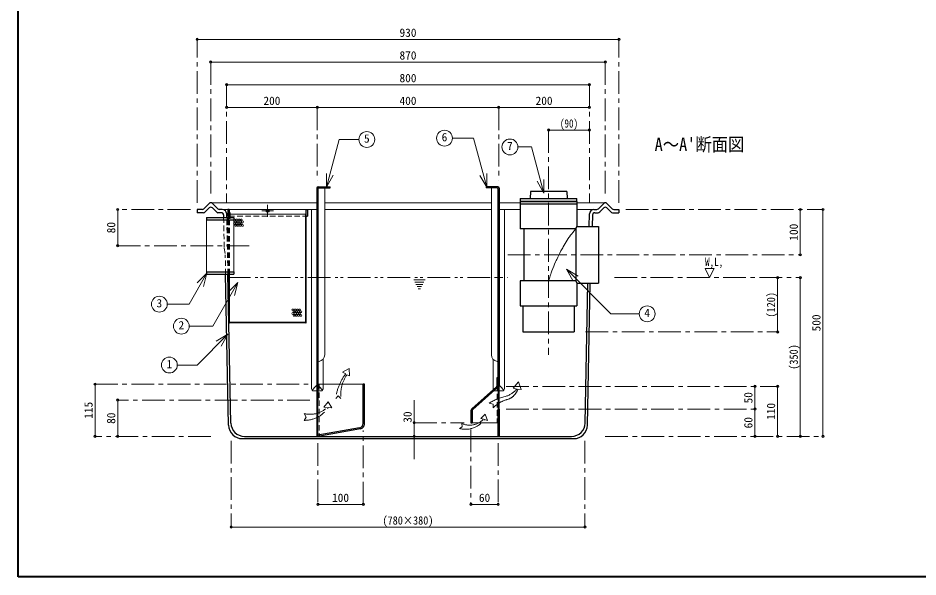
# Model space of a CAD drawing. Units: millimetres at full size, sheet at 1:10. Extents: x -2088 to 1962, y -1408 to 1402.
# Drawn here: x -2088 to -104, y -1408 to -176 of the extents above; entities that cross this region are included whole.
import ezdxf
from ezdxf.enums import TextEntityAlignment as Align

# ---------------------------------------------------------------- set-up
doc = ezdxf.new("R2010")
doc.units = ezdxf.units.MM
doc.header["$LTSCALE"] = 10
doc.header["$PDMODE"] = 32
doc.header["$PDSIZE"] = 5
for name, pattern in [('CHAIN1', [8, 5, -1, 1, -1]), ('DASHED1', [1.8, 1.2, -0.6]), ('DOUBLE_CHAIN1', [8.8, 5, -1, 0.6, -0.6, 0.6, -1])]:
    doc.linetypes.add(name, pattern=pattern)
doc.layers.add('0-0_ﾚｲﾔ1', color=4, linetype='Continuous', lineweight=9)
doc.styles.add('ＭＳ ゴシック', font='')
doc.styles.get('ＭＳ ゴシック').set_extended_font_data('MS Gothic')

msp = doc.modelspace()

# ---------------------------------------------------------------- linework, layer by layer
at = {"layer": '0-0_ﾚｲﾔ1', "color": 1, "lineweight": 40}
for p, q in [((-2088.11, -1407.7), (-2088.11, 1402.3)), ((1961.89, -1407.7), (-2088.11, -1407.7))]:
    msp.add_line(p, q, dxfattribs=at)
at = {"layer": '0-0_ﾚｲﾔ1'}
for p, q in [((-1693.11, -222.7), (-763.11, -222.7)), ((-793.11, -272.7), (-1663.11, -272.7)), ((-1628.11, -322.7), (-828.11, -322.7)), ((-1428.11, -372.7), (-1628.11, -372.7)), ((-1028.11, -372.7), (-1428.11, -372.7)), ((-828.11, -372.7), (-1028.11, -372.7)), ((-918.11, -422.7), (-828.11, -422.7)), ((-1663.11, -582.7), (-1429.36, -582.7)), ((-1411.61, -582.7), (-1044.36, -582.7)), ((-1026.86, -582.7), (-980.61, -582.7)), ((-855.61, -582.7), (-793.11, -582.7)), ((-1868.11, -597.7), (-1868.11, -677.7)), ((-1625.61, -597.7), (-1637.91, -597.7)), ((-1449.61, -597.7), (-1429.36, -597.7)), ((-1440.7, -597.7), (-1440.7, -992.7)), ((-1411.61, -597.7), (-1044.36, -597.7)), ((-1026.86, -597.7), (-980.61, -597.7)), ((-1015.52, -597.7), (-1015.52, -992.7)), ((-855.61, -597.7), (-818.3, -597.7)), ((-363.11, -697.7), (-363.11, -597.7)), ((-313.11, -1097.7), (-313.11, -597.7)), ((-869.57, -654.44), (-871.95, -657.64)), ((-867.13, -651.29), (-869.57, -654.44)), ((-864.64, -648.17), (-867.13, -651.29)), ((-862.12, -645.07), (-864.64, -648.17)), ((-859.58, -641.98), (-862.12, -645.07)), ((-858.11, -640.2), (-859.58, -641.98)), ((-881.6, -672.34), (-883.77, -676.02)), ((-879.38, -668.69), (-881.6, -672.34)), ((-877.08, -665.09), (-879.38, -668.69)), ((-874.71, -661.55), (-877.08, -665.09)), ((-873.3, -659.52), (-874.71, -661.55)), ((-871.95, -657.64), (-873.3, -659.52)), ((-893.4, -693.7), (-895.74, -698.32)), ((-891, -689.1), (-893.4, -693.7)), ((-888.54, -684.53), (-891, -689.1)), ((-887.09, -681.89), (-888.54, -684.53)), ((-885.88, -679.73), (-887.09, -681.89)), ((-883.77, -676.02), (-885.88, -679.73)), ((-902.75, -713.17), (-904.85, -717.98)), ((-901.5, -710.39), (-902.75, -713.17)), ((-900.24, -707.66), (-901.5, -710.39)), ((-898.02, -702.98), (-900.24, -707.66)), ((-895.74, -698.32), (-898.02, -702.98)), ((-910.69, -732.61), (-912.46, -737.55)), ((-908.82, -727.7), (-910.69, -732.61)), ((-906.87, -722.83), (-908.82, -727.7)), ((-904.85, -717.98), (-906.87, -722.83)), ((-917.68, -753.8), (-918.11, -755.2)), ((-916.94, -751.4), (-917.68, -753.8)), ((-916.2, -749), (-916.94, -751.4)), ((-915.45, -746.6), (-916.2, -749)), ((-914.69, -744.2), (-915.45, -746.6)), ((-913.91, -741.81), (-914.69, -744.2)), ((-913.45, -740.43), (-913.91, -741.81)), ((-912.46, -737.55), (-913.45, -740.43)), ((-413.11, -867.7), (-413.11, -747.7)), ((-363.11, -1097.7), (-363.11, -747.7)), ((-1415.52, -927.52), (-1415.52, -982.7)), ((-1040.7, -927.52), (-1040.7, -992.7)), ((-1918.11, -1097.7), (-1918.11, -982.7)), ((-1439.23, -996.23), (-1431.95, -987.5)), ((-1016.98, -996.23), (-1024.27, -987.5)), ((-463.11, -1037.7), (-463.11, -987.7)), ((-413.11, -987.7), (-413.11, -1097.7)), ((-1435.7, -997.7), (-1429.36, -997.7)), ((-1020.52, -997.7), (-1026.86, -997.7)), ((-1868.11, -1017.7), (-1868.11, -1097.7)), ((-1214.61, -1147.7), (-1214.61, -1017.7)), ((-463.11, -1097.7), (-463.11, -1037.7)), ((-1326.86, -1247.7), (-1426.86, -1247.7)), ((-1029.36, -1247.7), (-1089.36, -1247.7)), ((-1618.11, -1297.7), (-838.11, -1297.7))]:
    msp.add_line(p, q, dxfattribs=at)
at = {"layer": '0-0_ﾚｲﾔ1', "linetype": 'CHAIN1'}
for p, q in [((-1693.11, -582.7), (-1693.11, -222.7)), ((-763.11, -582.7), (-763.11, -222.7)), ((-1663.11, -272.7), (-1663.11, -567.7)), ((-793.11, -272.7), (-793.11, -567.7)), ((-1628.11, -322.7), (-1628.11, -582.7)), ((-828.11, -322.7), (-828.11, -582.7)), ((-1428.11, -372.7), (-1428.11, -532.7)), ((-1028.11, -372.7), (-1028.11, -532.7)), ((-918.11, -422.7), (-918.11, -917.7)), ((-1537.61, -587.7), (-1537.61, -613.7)), ((-1708.11, -597.7), (-1868.11, -597.7)), ((-1550.61, -600.7), (-1524.61, -600.7)), ((-748.11, -597.7), (-313.11, -597.7)), ((-1868.11, -677.7), (-1577.48, -677.7)), ((-1008.11, -697.7), (-363.11, -697.7)), ((-773.11, -747.7), (-363.11, -747.7)), ((-836.61, -867.7), (-413.11, -867.7)), ((-1918.11, -982.7), (-1441.86, -982.7)), ((-1011.86, -987.7), (-413.11, -987.7)), ((-1444.36, -1017.7), (-1868.11, -1017.7)), ((-1011.86, -1037.7), (-463.11, -1037.7)), ((-1214.61, -1067.7), (-1104.36, -1067.7)), ((-1326.86, -1247.7), (-1326.86, -1085.07)), ((-1089.36, -1082.7), (-1089.36, -1247.7)), ((-1663.11, -1097.7), (-1918.11, -1097.7)), ((-1618.11, -1107.7), (-1618.11, -1297.7)), ((-838.11, -1107.7), (-838.11, -1297.7)), ((-793.11, -1097.7), (-313.11, -1097.7)), ((-1426.86, -1112.7), (-1426.86, -1247.7)), ((-1029.36, -1112.7), (-1029.36, -1247.7))]:
    msp.add_line(p, q, dxfattribs=at)
at = {"layer": '0-0_ﾚｲﾔ1', "color": 7, "lineweight": 18}
for p, q in [((-1130.21, -440.38), (-1083.67, -440.38)), ((-1054.7, -548.49), (-1083.67, -440.38)), ((-985.93, -459.92), (-955.78, -459.92)), ((-928.59, -561.41), (-955.78, -459.92)), ((-1408.01, -548.28), (-1408.01, -518.28)), ((-1408.01, -548.28), (-1393.01, -522.3)), ((-1054.7, -548.49), (-1069.7, -522.51)), ((-1054.7, -548.49), (-1054.7, -518.49)), ((-928.59, -561.41), (-943.59, -535.43)), ((-928.59, -561.41), (-928.59, -531.41)), ((-1411.86, -917.7), (-1411.86, -550.2)), ((-1044.36, -917.7), (-1044.36, -550.2)), ((-1624.61, -615.2), (-1624.61, -612.7)), ((-1622.61, -597.7), (-1452.61, -597.7)), ((-1622.61, -607.7), (-1621.61, -607.7)), ((-1622.61, -612.7), (-1622.61, -615.2)), ((-1621.61, -607.7), (-1453.61, -607.7)), ((-1621.61, -615.2), (-1621.61, -607.7)), ((-1453.61, -607.7), (-1452.61, -607.7)), ((-1672.48, -735.2), (-1672.48, -620.2)), ((-1624.61, -618.68), (-1624.74, -618.71)), ((-1612.48, -735.2), (-1612.48, -620.2)), ((-878.79, -729.4), (-863.79, -755.38)), ((-878.79, -729.4), (-852.81, -744.4)), ((-573.11, -727.7), (-553.11, -727.7)), ((-563.11, -747.7), (-573.11, -727.7)), ((-563.11, -747.7), (-553.11, -727.7)), ((-1671.59, -738.22), (-1710.93, -806.35)), ((-1671.59, -738.22), (-1692.8, -759.43)), ((-1671.59, -738.22), (-1679.35, -767.2)), ((-1624.61, -745.2), (-1624.61, -740.2)), ((-1622.61, -745.2), (-1622.61, -740.2)), ((-1621.61, -746.2), (-1621.61, -740.2)), ((-1603.21, -758.57), (-1658.83, -854.9)), ((-1603.21, -758.57), (-1624.43, -779.78)), ((-1603.21, -758.57), (-1610.98, -787.54)), ((-1758.92, -806.35), (-1710.93, -806.35)), ((-1710.48, -854.9), (-1658.83, -854.9)), ((-1625.09, -872.68), (-1692.98, -940.56)), ((-1625.09, -872.68), (-1651.07, -887.68)), ((-1625.09, -872.68), (-1640.09, -898.66)), ((-1736.81, -940.56), (-1692.98, -940.56)), ((-1326.86, -982.7), (-1426.86, -982.7)), ((-1029.36, -1037.7), (-1029.36, -987.7)), ((-1026.86, -987.7), (-1026.86, -1037.7)), ((-1429.36, -1097.7), (-1429.36, -1017.7)), ((-1426.86, -1017.7), (-1426.86, -1095.16)), ((-1086.86, -1067.7), (-1029.36, -1067.7))]:
    msp.add_line(p, q, dxfattribs=at)
at = {"layer": '0-0_ﾚｲﾔ1', "color": 5, "lineweight": 25}
for p, q in [((-1429.36, -550.7), (-1429.36, -1017.7)), ((-1426.86, -553.2), (-1426.86, -1017.7)), ((-1426.36, -547.7), (-1400.11, -547.7)), ((-1423.86, -550.2), (-1400.11, -550.2)), ((-1400.11, -550.2), (-1400.11, -547.7)), ((-1056.11, -547.7), (-1056.11, -550.2)), ((-1029.86, -547.7), (-1056.11, -547.7)), ((-1032.36, -550.2), (-1056.11, -550.2)), ((-1029.36, -987.7), (-1029.36, -553.2)), ((-1026.86, -550.7), (-1026.86, -987.7)), ((-980.61, -573.7), (-855.61, -573.7)), ((-980.61, -573.7), (-980.61, -579.2)), ((-878.11, -557.7), (-877.11, -573.7)), ((-855.61, -579.2), (-855.61, -573.7)), ((-1678.42, -596.2), (-1666.68, -584.2)), ((-1675.48, -603.2), (-1666.68, -594.2)), ((-1647.79, -596.2), (-1659.53, -584.2)), ((-1650.73, -603.2), (-1659.53, -594.2)), ((-980.61, -579.2), (-855.61, -579.2)), ((-980.61, -580.2), (-980.61, -640.2)), ((-980.61, -585.2), (-855.61, -585.2)), ((-808.42, -596.2), (-796.68, -584.2)), ((-805.48, -603.2), (-796.68, -594.2)), ((-777.79, -596.2), (-789.53, -584.2)), ((-780.73, -603.2), (-789.53, -594.2)), ((-1682, -597.7), (-1693.11, -597.7)), ((-1693.11, -597.7), (-1693.11, -604.7)), ((-1679.05, -604.7), (-1693.11, -604.7)), ((-1639.87, -604.7), (-1647.16, -604.7)), ((-1637.91, -597.7), (-1644.22, -597.7)), ((-1634.87, -609.6), (-1634.76, -615.2)), ((-1627.76, -615.2), (-1627.91, -607.5)), ((-1453.61, -846.2), (-1453.61, -607.7)), ((-1452.61, -846.7), (-1452.61, -597.7)), ((-1452.61, -612.7), (-1449.61, -612.7)), ((-828.86, -635.2), (-828.3, -607.5)), ((-821.34, -609.6), (-821.85, -635.2)), ((-818.3, -597.7), (-812, -597.7)), ((-816.34, -604.7), (-809.05, -604.7)), ((-777.16, -604.7), (-763.11, -604.7)), ((-774.22, -597.7), (-763.11, -597.7)), ((-763.11, -597.7), (-763.11, -604.7)), ((-1672.48, -615.2), (-1612.48, -615.2)), ((-1672.48, -615.2), (-1672.48, -620.2)), ((-1672.48, -620.2), (-1612.48, -620.2)), ((-1612.48, -615.2), (-1612.48, -620.2)), ((-858.11, -640.2), (-980.61, -640.2)), ((-973.11, -640.2), (-973.11, -755.2)), ((-858.11, -640.2), (-855.61, -635.2)), ((-858.11, -640.2), (-858.11, -755.2)), ((-855.61, -635.2), (-808.11, -635.2)), ((-808.11, -635.2), (-808.11, -760.2)), ((-1672.48, -735.2), (-1672.48, -740.2)), ((-1672.48, -740.2), (-1612.48, -740.2)), ((-1623.6, -1073.3), (-1630.26, -740.2)), ((-1618.69, -1068.3), (-1625.26, -740.2)), ((-1624.61, -745.2), (-1622.61, -745.2)), ((-1622.61, -846.7), (-1622.61, -745.2)), ((-1622.61, -746.2), (-1621.61, -746.2)), ((-1621.61, -846.2), (-1621.61, -746.2)), ((-858.11, -755.2), (-980.61, -755.2)), ((-980.61, -755.2), (-980.61, -810.2)), ((-855.61, -760.2), (-855.61, -810.2)), ((-837.52, -1068.3), (-831.36, -760.2)), ((-832.62, -1073.3), (-826.36, -760.2)), ((-980.61, -810.2), (-855.61, -810.2)), ((-974.61, -810.2), (-974.61, -867.7)), ((-861.61, -810.2), (-861.61, -867.7)), ((-1453.61, -847.7), (-1621.61, -847.7)), ((-1454.11, -846.7), (-1621.11, -846.7)), ((-974.61, -867.7), (-861.61, -867.7)), ((-1031.86, -967.7), (-1029.36, -967.7)), ((-1031.86, -986.13), (-1031.86, -967.7)), ((-1326.86, -1069.2), (-1326.86, -982.7)), ((-1324.36, -982.7), (-1326.86, -982.7)), ((-1324.36, -1071.3), (-1324.36, -982.7)), ((-1087.69, -1037.32), (-1032.86, -988.37)), ((-1085.19, -1038.44), (-1030.36, -989.49)), ((-1029.36, -987.7), (-1026.86, -987.7)), ((-1426.86, -1017.7), (-1429.36, -1017.7)), ((-1089.36, -1041.05), (-1089.36, -1067.7)), ((-1086.86, -1042.17), (-1086.86, -1067.7)), ((-1029.36, -1037.7), (-1026.86, -1037.7)), ((-1029.36, -1097.7), (-1029.36, -1037.7)), ((-1026.86, -1037.7), (-1026.86, -1097.7)), ((-1089.36, -1067.7), (-1086.86, -1067.7)), ((-1335.13, -1079.05), (-1426.88, -1095.16)), ((-1332.63, -1081.15), (-1426.86, -1097.7)), ((-1593.6, -1102.7), (-862.61, -1102.7)), ((-1588.7, -1097.7), (-867.51, -1097.7))]:
    msp.add_line(p, q, dxfattribs=at)
at = {"layer": '0-0_ﾚｲﾔ1', "linetype": 'DASHED1'}
for p, q in [((-1622.61, -612.7), (-1452.61, -612.7)), ((-1621.61, -607.7), (-1621.61, -597.7)), ((-1620.11, -616.44), (-1620.11, -597.7)), ((-1625.26, -740.2), (-1627.76, -615.2)), ((-1627.02, -618.89), (-1627.02, -657.7)), ((-1622.38, -616.62), (-1625.85, -617.43)), ((-1625.52, -619.68), (-1625.52, -657.7)), ((-1621.27, -617.9), (-1624.74, -618.71)), ((-1624.61, -740.2), (-1624.61, -615.2)), ((-1622.61, -740.2), (-1622.61, -615.2)), ((-1621.61, -740.2), (-1621.61, -615.2)), ((-1627.02, -657.7), (-1625.52, -657.7)), ((-1630.26, -740.2), (-1631.11, -697.7)), ((-1424.36, -982.7), (-1424.36, -1097.26)), ((-1416.98, -996.23), (-1424.27, -987.5)), ((-1415.52, -992.7), (-1415.52, -982.7)), ((-1039.23, -996.23), (-1031.95, -987.5)), ((-1031.86, -986.13), (-1031.86, -1067.7)), ((-1420.52, -997.7), (-1429.36, -997.7)), ((-1035.7, -997.7), (-1026.86, -997.7))]:
    msp.add_line(p, q, dxfattribs=at)
at = {"layer": '0-0_ﾚｲﾔ1', "linetype": 'DOUBLE_CHAIN1'}
for p, q in [((-1625.11, -747.7), (-1008.11, -747.7)), ((-1215.61, -752.7), (-1190.61, -752.7)), ((-1213.11, -757.7), (-1193.11, -757.7)), ((-1210.61, -762.7), (-1195.61, -762.7)), ((-1208.11, -767.7), (-1198.11, -767.7)), ((-1205.61, -772.7), (-1200.61, -772.7)), ((-1372.35, -956.53), (-1358.21, -948.51)), ((-1357.07, -964.55), (-1358.21, -948.51)), ((-1365.47, -959.97), (-1372.35, -956.53)), ((-1363.18, -962.26), (-1357.07, -964.55)), ((-995.96, -991.85), (-984.49, -977.74)), ((-988.47, -993.52), (-995.96, -991.85)), ((-978.9, -994.79), (-984.49, -977.74)), ((-1387.24, -1014.21), (-1381.9, -1008.1)), ((-1376.17, -1014.59), (-1381.9, -1008.1)), ((-985.74, -993.52), (-978.9, -994.79)), ((-1414.01, -1033.23), (-1404.12, -1021.46)), ((-1396.44, -1034.91), (-1404.12, -1021.46)), ((-1049.43, -1024.52), (-1040.66, -1026.85)), ((-1040.63, -1035.03), (-1040.66, -1026.85)), ((-1456.79, -1047.52), (-1452.81, -1055.51)), ((-1406.75, -1034.15), (-1414.01, -1033.23)), ((-1404.07, -1034.15), (-1396.44, -1034.91)), ((-1067.87, -1058.03), (-1057.72, -1048.76)), ((-1053.16, -1063.03), (-1057.72, -1048.76)), ((-1457.17, -1062.41), (-1452.81, -1055.51)), ((-1109.34, -1069.38), (-1108.89, -1076.78)), ((-1061.6, -1059.83), (-1067.87, -1058.03)), ((-1059.73, -1060.69), (-1053.16, -1063.03)), ((-1114.28, -1080.63), (-1108.89, -1076.78))]:
    msp.add_line(p, q, dxfattribs=at)
at = {"layer": '0-0_ﾚｲﾔ1', "color": 7, "lineweight": 18}
for points in [[(-1408.01, -548.28), (-1379.92, -443.43), (-1336.4, -443.43)], [(-878.79, -729.4), (-780.58, -827.61), (-718.29, -827.61)]]:
    msp.add_lwpolyline(points, dxfattribs=at)
at = {"layer": '0-0_ﾚｲﾔ1', "color": 5, "lineweight": 25}
for points in [[(-878.11, -557.7), (-958.11, -557.7), (-959.11, -573.7)], [(-980.61, -580.2), (-855.61, -580.2), (-855.61, -635.2)], [(-1622.61, -597.7), (-1625.61, -597.7), (-1625.61, -612.7)], [(-1625.61, -612.7), (-1622.61, -612.7), (-1622.61, -597.7)], [(-1452.61, -597.7), (-1449.61, -597.7), (-1449.61, -612.7)], [(-1672.48, -735.2), (-1612.48, -735.2), (-1612.48, -740.2)], [(-1624.61, -745.2), (-1624.61, -750.2), (-1622.61, -750.2)], [(-858.11, -755.2), (-855.61, -760.2), (-808.11, -760.2)]]:
    msp.add_lwpolyline(points, dxfattribs=at)
at = {"layer": '0-0_ﾚｲﾔ1', "linetype": 'DASHED1'}
msp.add_lwpolyline([(-1634.76, -615.2), (-1633.41, -682.7), (-1631.11, -697.7)], dxfattribs=at)
at = {"layer": '0-0_ﾚｲﾔ1', "color": 7, "lineweight": 18}
for centre in [(-1318.9, -443.43), (-1147.71, -440.38), (-1003.43, -459.92), (-1776.42, -806.35), (-700.79, -827.61), (-1727.98, -854.9), (-1754.31, -940.56)]:
    msp.add_circle(centre, 17.5, dxfattribs=at)
at = {"layer": '0-0_ﾚｲﾔ1', "color": 5, "lineweight": 25}
msp.add_circle((-1537.61, -600.7), 3, dxfattribs=at)
at = {"layer": '0-0_ﾚｲﾔ1'}
for centre in [(-1610.69, -620.75), (-1610.69, -628.75), (-1608.19, -624.75), (-1608.19, -632.75), (-1605.69, -620.75), (-1605.69, -628.75), (-1603.19, -624.75), (-1603.19, -632.75), (-1600.69, -620.75), (-1600.69, -628.75), (-1598.19, -624.75), (-1598.19, -632.75), (-1595.69, -620.75), (-1595.69, -628.75), (-1593.19, -624.75), (-1593.19, -632.75), (-1482, -819.06), (-1482, -827.06), (-1479.5, -823.06), (-1479.5, -831.06), (-1477, -819.06), (-1477, -827.06), (-1474.5, -823.06), (-1474.5, -831.06), (-1472, -819.06), (-1472, -827.06), (-1469.5, -823.06), (-1469.5, -831.06), (-1467, -819.06), (-1467, -827.06), (-1464.5, -823.06), (-1464.5, -831.06)]:
    msp.add_circle(centre, 2, dxfattribs=at)
at = {"layer": '0-0_ﾚｲﾔ1', "color": 5, "lineweight": 25}
for centre, radius, start, end in [((-1426.36, -550.7), 3, 90, 180), ((-1423.86, -553.2), 3, 90, 180), ((-1032.36, -553.2), 3, 0, 90), ((-1029.86, -550.7), 3, 0, 90), ((-1663.11, -587.7), 5, 44.3947, 135.6053), ((-1663.11, -597.7), 5, 44.3947, 135.6053), ((-793.11, -587.7), 5, 44.3947, 135.6053), ((-793.11, -597.7), 5, 44.3947, 135.6053), ((-1682, -592.7), 5, 270, 315.6053), ((-1679.05, -599.7), 5, 270, 315.6053), ((-1647.16, -599.7), 5, 224.3947, 270), ((-1644.22, -592.7), 5, 224.3947, 270), ((-1639.87, -609.7), 5, 1.14576, 90), ((-1637.91, -607.7), 10, 1.14576, 90), ((-818.3, -607.7), 10, 90, 178.85424), ((-816.34, -609.7), 5, 90, 178.85424), ((-812, -592.7), 5, 270, 315.6053), ((-809.05, -599.7), 5, 270, 315.6053), ((-777.16, -599.7), 5, 224.3947, 270), ((-774.22, -592.7), 5, 224.3947, 270), ((-1621.61, -846.7), 1, 180, 270), ((-1621.11, -846.2), 0.5, 180, 270), ((-1454.11, -846.2), 0.5, 270, 0), ((-1453.61, -846.7), 1, 270, 0), ((-1034.86, -986.13), 3, 311.7603, 0), ((-1032.36, -987.25), 3, 311.7603, 0), ((-1084.36, -1041.05), 5, 131.7603, 180), ((-1081.86, -1042.17), 5, 131.7603, 180), ((-1588.7, -1067.7), 30, 181.14576, 270), ((-1336.86, -1069.2), 10, 279.96014, 0), ((-1334.36, -1071.3), 10, 279.96014, 0), ((-867.51, -1067.7), 30, 270, 358.85424), ((-1593.6, -1072.7), 30, 181.14576, 270), ((-862.61, -1072.7), 30, 270, 358.85424), ((-1426.36, -1098.12), 3, 99.96014, 171.95512)]:
    msp.add_arc(centre, radius, start, end, dxfattribs=at)
at = {"layer": '0-0_ﾚｲﾔ1', "linetype": 'DASHED1'}
for centre, radius, start, end in [((-1625.52, -618.89), 1.5, 103.07978, 180), ((-1624.52, -619.68), 1, 103.07978, 180), ((-1622.61, -615.65), 1, 283.07978, 0), ((-1621.61, -616.44), 1.5, 283.07978, 360), ((-1428.11, -990.7), 5, 39.81617, 107.4576), ((-1028.11, -990.7), 5, 72.5424, 140.18383), ((-1420.52, -992.7), 5, 270, 0), ((-1035.7, -992.7), 5, 206.23181, 270)]:
    msp.add_arc(centre, radius, start, end, dxfattribs=at)
at = {"layer": '0-0_ﾚｲﾔ1', "color": 7, "lineweight": 18}
for centre, radius, start, end in [((-1423.86, -935.45), 3, 99.59407, 180), ((-1426.86, -917.7), 15, 279.59407, 0), ((-1029.36, -917.7), 15, 180, 260.40593), ((-1032.36, -935.45), 3, 0, 80.40593)]:
    msp.add_arc(centre, radius, start, end, dxfattribs=at)
at = {"layer": '0-0_ﾚｲﾔ1', "linetype": 'DOUBLE_CHAIN1'}
for centre, radius, start, end in [((-1282.96, -1024.58), 104.8, 141.93714, 174.32098), ((-1297, -1006.46), 79.58, 146.26034, 185.86407), ((-985.64, -1127.83), 121.42, 102.40974, 121.69408), ((-1026.37, -962.53), 48.96, 287.40358, 320.7341), ((-1021.72, -980.91), 38.12, 295.94062, 340.69413), ((-988.22, -1087.22), 73.97, 103.1461, 135.11885), ((-1456.11, -1000.41), 62.01, 269.01845, 327.04091), ((-1443.73, -996.07), 53.08, 255.75553, 314.16174), ((-1101.54, -1030.89), 51.34, 255.63597, 324.53138), ((-1092.13, -1031.29), 41.8, 245.69677, 316.9231)]:
    msp.add_arc(centre, radius, start, end, dxfattribs=at)
at = {"layer": '0-0_ﾚｲﾔ1'}
for centre, start, end in [((-1428.11, -990.7), 107.4576, 140.18383), ((-1028.11, -990.7), 39.81617, 72.5424), ((-1435.7, -992.7), 180, 270), ((-1035.7, -992.7), 180, 206.23181), ((-1020.52, -992.7), 270, 0)]:
    msp.add_arc(centre, 5, start, end, dxfattribs=at)
at = {"layer": '0-0_ﾚｲﾔ1', "color": 1}
for p in [(-1693.11, -222.7), (-763.11, -222.7), (-1663.11, -272.7), (-793.11, -272.7), (-1628.11, -322.7), (-828.11, -322.7), (-1628.11, -372.7), (-1428.11, -372.7), (-1028.11, -372.7), (-828.11, -372.7), (-918.11, -422.7), (-828.11, -422.7), (-1868.11, -597.7), (-363.11, -597.7), (-313.11, -597.7), (-1868.11, -677.7), (-363.11, -697.7), (-413.11, -747.7), (-363.11, -747.7), (-413.11, -867.7), (-1918.11, -982.7), (-463.11, -987.7), (-413.11, -987.7), (-1868.11, -1017.7), (-463.11, -1037.7), (-1214.61, -1067.7), (-1918.11, -1097.7), (-1868.11, -1097.7), (-1214.61, -1097.7), (-463.11, -1097.7), (-413.11, -1097.7), (-363.11, -1097.7), (-313.11, -1097.7), (-1426.86, -1247.7), (-1326.86, -1247.7), (-1089.36, -1247.7), (-1029.36, -1247.7), (-1618.11, -1297.7), (-838.11, -1297.7)]:
    msp.add_point(p, dxfattribs=at)

# ---------------------------------------------------------------- texts
at = {"layer": '0-0_ﾚｲﾔ1', "color": 7, "style": 'ＭＳ ゴシック'}
for s, p in [('930', (-1246.86, -222.7)), ('870', (-1246.86, -272.7)), ('800', (-1246.86, -322.7)), ('200', (-1546.86, -372.7)), ('400', (-1246.86, -372.7)), ('200', (-946.86, -372.7)), ('5', (-1325.15, -455.93)), ('6', (-1153.96, -452.88)), ('7', (-1009.68, -472.42)), ('3', (-1782.67, -818.85)), ('4', (-707.04, -840.11)), ('2', (-1734.23, -867.4)), ('1', (-1760.56, -953.06)), ('100', (-1395.61, -1247.7)), ('60', (-1071.86, -1247.7))]:
    msp.add_text(s, height=18.33, dxfattribs=at).set_placement(p, align=Align.BOTTOM_LEFT)
for s, height, width, p in [('(90)', 18.33, 0.8, (-893.11, -422.7)), ("A～A'断面図", 29.33, 0.9, (-684.36, -477.7)), ('W,L,', 18.33, 0.8, (-573.11, -727.7)), ('(780×380)', 18.33, 0.9, (-1284.36, -1297.7))]:
    msp.add_text(s, height=height, dxfattribs=dict(at, width=width)).set_placement(p, align=Align.BOTTOM_LEFT)
for s, p in [('80', (-1868.11, -650.2)), ('100', (-363.11, -666.45)), ('500', (-313.11, -866.45)), ('50', (-463.11, -1025.2)), ('115', (-1918.11, -1058.95)), ('110', (-413.11, -1061.45)), ('80', (-1868.11, -1070.2)), ('30', (-1214.61, -1067.7)), ('60', (-463.11, -1080.2))]:
    msp.add_text(s, height=18.33, rotation=90, dxfattribs=at).set_placement(p, align=Align.BOTTOM_LEFT)
at = {"layer": '0-0_ﾚｲﾔ1', "color": 7, "style": 'ＭＳ ゴシック', "width": 0.9}
for s, p in [('(120)', (-413.11, -835.82)), ('(350)', (-363.11, -950.82))]:
    msp.add_text(s, height=18.33, rotation=90, dxfattribs=at).set_placement(p, align=Align.BOTTOM_LEFT)

doc.saveas('drawing.dxf')
